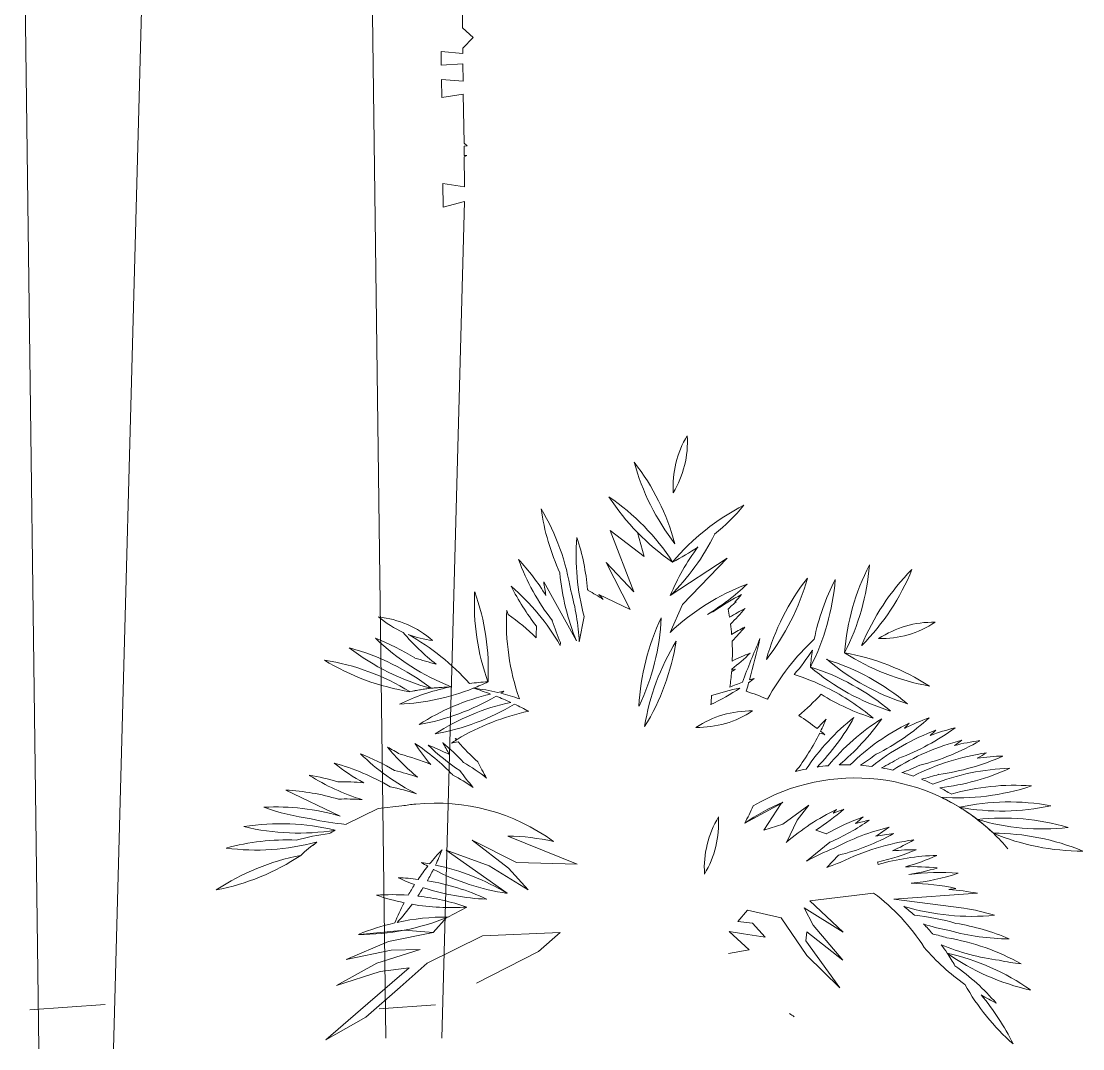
# Model space of a CAD drawing. Header units: millimetres. Extents: x -37049 to 129367, y 25385 to 90033.
# Drawn here: x 16007 to 17610, y 57028 to 58581 of the extents above; entities that cross this region are included whole.
import ezdxf

# ---------------------------------------------------------------- set-up
doc = ezdxf.new("R2010")
doc.units = ezdxf.units.MM
doc.header["$MEASUREMENT"] = 0
doc.layers.add('NCAY', color=3, linetype='Continuous', lineweight=13)

# ---------------------------------------------------------------- blocks, each defined once
blk = doc.blocks.new('A$C11AA285E')
at = {"ltscale": 0.7}
for p, q in [((0, 725), (51.4, 685.8)), ((35.5, 632.6), (0, 725)), ((51.4, 685.8), (41.1, 721.9)), ((-6.5, 676.5), (35.5, 632.6)), ((29.9, 605.5), (-6.5, 676.5)), ((90.6, 626.7), (176.6, 683)), ((176.6, 683), (109.3, 613)), ((-100.6, 647.4), (-51, 558.1)), ((-17.3, 628.5), (29.9, 605.5)), ((109.3, 613), (90.3, 570.8)), ((-47, 556.7), (-39.4, 595.1)), ((-75.8, 551.4), (-75.4, 555.8)), ((258.2, 312.5), (203, 282.6)), ((231.8, 272.1), (258.2, 312.5)), ((300, 309.9), (260.4, 281.2)), ((282.4, 287.1), (300, 309.9)), ((260.4, 281.2), (231.8, 272.1)), ((266, 253.6), (282.4, 287.1)), ((-208.7, 257), (-153.9, 214.8)), ((-141.7, 223.2), (-208.7, 257)), ((326.4, 266.4), (310.5, 272.3)), ((-248, 242.1), (-155.8, 176.7)), ((-183, 218.3), (-248, 242.1)), ((296.5, 225.5), (331.7, 253.9)), ((327.2, 215.6), (344.9, 234.2)), ((-124, 182.1), (-183, 218.3)), ((-153.9, 214.8), (-124, 182.1)), ((-50, 221), (-141.7, 223.2)), ((404.7, 220.2), (403.8, 224.1)), ((397.7, 177), (301.4, 165.4)), ((554.6, 176.8), (428.4, 167.9)), ((301.4, 165.4), (351.7, 117.8)), ((428.4, 167.9), (533.9, 154.4)), ((207.2, 151.5), (192.6, 134.3)), ((258.1, 139.7), (207.2, 151.5)), ((351.7, 117.8), (293.1, 154.6)), ((293.1, 154.6), (306.5, 128.5)), ((-267.4, 117.4), (-247, 140.8)), ((192.6, 134.3), (215, 131.7)), ((215, 131.7), (233.9, 110.2)), ((297.1, 82.5), (258.1, 139.7)), ((306.5, 128.5), (351.4, 75.9)), ((-311.5, 121), (-378.6, 114.5)), ((-335.2, 103.7), (-267.4, 117.4)), ((-267.4, 117.4), (-311.5, 121)), ((-193.1, 112.6), (-276.6, 70.9)), ((-75.6, 117.7), (-193.1, 112.6)), ((-108.7, 89), (-75.6, 117.7)), ((201.2, 115.4), (179.7, 118.8)), ((179.7, 118.8), (209.8, 91.3)), ((233.9, 110.2), (201.2, 115.4)), ((297, 118.7), (295.6, 104.8)), ((351.4, 75.9), (297, 118.7)), ((-399, 76.9), (-335.2, 103.7)), ((295.6, 104.8), (346.6, 34.1)), ((-331.2, 90.7), (-399, 76.9)), ((-352.9, 70.9), (-287, 91.8)), ((-287, 91.8), (-331.2, 90.7)), ((-202.3, 40.9), (-108.7, 89)), ((209.8, 91.3), (178.3, 85.6)), ((346.6, 34.1), (297.1, 82.5)), ((-413.5, 37.5), (-352.9, 70.9)), ((-377.5, 0.7), (-303.7, 64.3)), ((-303.7, 64.3), (-347.6, 58.4)), ((-276.6, 70.9), (-317.4, 35.1)), ((-347.6, 58.4), (-413.5, 37.5)), ((-317.4, 35.1), (-369.5, -10.4)), ((-429.6, -44.8), (-377.5, 0.7)), ((-369.5, -10.4), (-429.6, -44.8))]:
    blk.add_line(p, q, dxfattribs=at)
at = {"ltscale": 0.25}
for p, q in [((-490.4, 332.8), (-407.9, 293.5)), ((-399.2, 281.1), (-350.7, 305.1)), ((-350.7, 305.1), (-314.7, 308.8)), ((-50, 221), (-154.9, 263.3)), ((-245.2, 140.8), (-216.7, 156))]:
    blk.add_line(p, q, dxfattribs=at)
for centre, major_axis, start_param, end_param in [((243.3, 791.2), (148.6, 0), 2.596076, 3.204051), ((-32.1, 859), (148.6, 0.1), -0.546175, 0.0618), ((375.1, 920.6), (-351.4, 0.9), 0.268096, 0.662655), ((-241.5, 612.9), (351.4, 0.6), 0.263919, 0.658479), ((292.9, 967), (-351.4, 0.2), 0.575094, 0.969653), ((-200.9, 486.4), (351.4, 1.3), 0.570832, 0.965391), ((-406.7, 578.7), (351.4, 0.1), 0.157068, 0.534884), ((243.4, 807.2), (-351.4, 0.1), 0.141064, 0.429873), ((362.5, 450.7), (-351.4, 0.2), -1.095172, -0.700612), ((-66.7, 989.8), (351.3, 5.3), -0.893658, -0.716185), ((299.8, 686.5), (-351.4, 0.2), -0.07936, 0.263778), ((-384.5, 605.8), (351.4, 0.7), 0.083513, 0.312675), ((-156.9, 876), (351.4, 2.1), -0.795019, -0.468329), ((415, 491.6), (351.4, 0.3), 2.505328, 2.746199), ((-66.7, 989.8), (-351.3, 7.3), 2.066543, 2.193184), ((-396.2, 442.2), (-351.4, 0.7), 3.69668, 3.892221), ((190.8, 803.2), (-351.4, 0.4), 0.355429, 0.657672), ((273.9, 691.7), (351.4, 0.6), 3.227705, 3.529995), ((704.2, 513), (351.4, 0.1), 2.668741, 3.0633), ((41.1, 700.3), (351.4, 0.1), -0.472847, -0.078288), ((705.1, 418.6), (351.4, 0.2), 2.359459, 2.754018), ((130.3, 798.7), (351.4, 0.2), -0.782134, -0.387574), ((247.6, 694.1), (-248.4, 248.4), 0.918831, 0.97813), ((331.8, 315.7), (351.4, 1), 1.931477, 2.325854), ((-34.7, 899.2), (351.4, 1.2), -1.031827, -0.816112), ((574.5, 436.5), (-351.4, 0.3), -0.66333, -0.26877), ((-40.9, 746.6), (351.4, 0.4), -0.665255, -0.270695), ((-10.6, 678.6), (-351.4, 0.6), 2.670792, 3.065352), ((652.6, 491.3), (-351.4, 0.7), -0.470588, -0.196811), ((146, 614.6), (-351.4, 0.1), -0.05045, 0.344109), ((-535.7, 514.1), (351.4, 0), -0.050844, 0.343715), ((-380, 375.6), (-351.4, 0.2), 3.666188, 3.997755), ((165.1, 797.1), (-351.4, 1.7), 0.465644, 0.668742), ((-397.9, 538.6), (351.4, 0.2), 0.050826, 0.27376), ((240.8, 854.2), (248.4, 248.4), 3.0269, 3.032169), ((-201.8, 326.1), (-351.3, 3.6), 4.147529, 4.22248), ((251.4, 854.9), (-248.4, 248.4), 1.48554, 1.514413), ((358.3, 315.4), (351.2, 9), 2.018014, 2.153655), ((-69.6, 855.5), (248.4, 248.4), 4.750335, 4.794332), ((-69.6, 855.5), (-248.4, 248.4), 3.138842, 3.153714), ((-47.4, 876.4), (248.4, 248.4), 4.637589, 4.668825), ((309.6, 286.9), (248.4, 248.4), 1.132673, 1.138589), ((-365.9, 446.7), (-148.6, 0), 3.997558, 4.605533), ((-252.5, 706.7), (148.6, 0.3), 3.994966, 4.293009), ((194.4, 586.5), (-351.4, 0.2), -0.050267, 0.336304), ((-487.3, 485.9), (248.4, 248.4), 5.822868, 5.841529), ((-356.9, 311.1), (-351.4, 1.4), 3.944578, 4.101747), ((309.6, 286.9), (-248.4, 248.4), -0.337675, -0.303271), ((-167, 540.4), (-248.4, 248.4), 4.080354, 4.11566), ((363.5, 294.3), (351, 15.6), 1.99907, 2.074881), ((-64.5, 834.4), (-351.1, 14.3), 2.38772, 2.478798), ((239.5, 566.3), (248.4, 248.4), 2.315645, 2.366013), ((247.6, 694.1), (-351.4, 0), 0.304414, 0.404516), ((394.3, 442.5), (-351.4, 0.2), -0.44265, -0.048091), ((-274, 610.4), (-351.4, 0), 2.698273, 3.092832), ((-167, 540.4), (-248.4, 248.4), 4.005518, 4.050432), ((363.4, 266.3), (350.6, 23.6), 1.976412, 2.0418), ((-64.6, 806.4), (-351.3, 6.5), 2.374924, 2.456674), ((487.5, 437.8), (148.6, 0), 1.548767, 2.156742), ((408.5, 710.2), (148.6, 0), 4.690359, 5.298334), ((-481.7, 234.6), (-351.3, 5), 4.167259, 4.357317), ((-111.8, 815.9), (-351.4, 0.8), 0.809078, 1.197898), ((-45.4, 798.8), (351.4, 2.1), 3.841868, 4.038885), ((-475.1, 260.1), (351.4, 0.4), 0.726019, 1.065568), ((-252.5, 706.7), (148.6, 0.5), 4.344979, 4.602044), ((1986.5, -187.7), (1910.3, 106.1), 2.683645, 2.720814), ((-1635.2, 1004.5), (1913.2, 9.7), -0.272298, -0.238646), ((-485.5, 208.4), (351.4, 0.7), 0.911416, 1.305976), ((-179.6, 825.9), (351.4, 0), 4.055077, 4.449636), ((399, 374.2), (-351.4, 0.1), -0.549796, -0.155236), ((-247.7, 612.3), (-351.4, 0), 2.591608, 2.986167), ((-167, 540.4), (351.4, 0.4), -0.037076, 0.049013), ((546.5, 302.5), (-351.4, 0.3), -0.824532, -0.496086), ((237, 2289.5), (-1829.4, 155.3), 1.361385, 1.379706), ((-32.3, 792.9), (351.4, 1.9), -0.91497, -0.810265), ((338.8, 212.3), (351.3, 5.7), 1.925947, 2.010359), ((10.8, 735.9), (351.4, 0.7), -0.710042, -0.579026), ((652.6, 491.3), (-351.3, 3.8), -0.140518, -0.067191), ((35.5, 726.5), (248.4, 248.4), 4.904038, 4.905692), ((222.5, 194.4), (351.4, 0.5), 0.869532, 1.268327), ((554.4, 798.3), (351.4, 0.3), 4.007412, 4.406054), ((544.1, 835.8), (-351.4, 1.1), 1.00172, 1.396279), ((291.9, 194.5), (351.4, 0.7), 0.99677, 1.39133), ((-486.5, 182), (-351.4, 0.2), 4.162457, 4.557016), ((-248.1, 828.6), (-351.4, 0.5), 1.021671, 1.416231), ((-6.7, 807.3), (-248.4, 248.4), 2.927068, 2.946583), ((-167, 540.4), (-248.4, 248.4), 3.852379, 3.856272), ((257.3, 170.7), (-248.4, 248.4), -0.589569, -0.573504), ((528.6, 787.4), (351.4, 0.8), 4.010205, 4.404764), ((196.7, 183.6), (-351.4, 0.2), 4.012962, 4.407521), ((-167, 540.4), (351.4, 1.9), -0.153954, -0.087379), ((-3.5, 774.8), (248.4, 248.4), 4.576216, 4.606274), ((316, 164.2), (-248.4, 248.4), -0.500675, -0.479492), ((170.8, 172.7), (351.4, 2.2), 1.106824, 1.255636), ((-167.7, 145.3), (-351.4, 0.2), -1.350897, -1.126841), ((-335.5, 813.6), (-351.4, 0.2), 1.620121, 1.94572), ((-238.9, 186.1), (-302.2, 0.3), -1.552478, -1.357098), ((-238.9, 186.1), (302.2, 1.9), 1.670437, 1.777163), ((-238.9, 186.1), (302.2, 1.8), 1.582173, 1.670827), ((-167.7, 145.3), (-248.4, 248.4), -0.57661, -0.566176), ((-167.7, 145.3), (-351.4, 0), -1.521953, -1.442224), ((-238.9, 186.1), (213.7, 213.7), 0.677895, 0.679824), ((-335.5, 813.6), (-351, 14.9), 1.988613, 2.056362), ((-475.1, 260.1), (248.4, 248.4), 6.197876, 6.198687), ((-238.9, 186.1), (302.2, 3.2), 1.330252, 1.452637), ((-335.7, 60.2), (-445.5, 4.2), 4.366819, 4.42748), ((-98.9, 136.2), (-248.4, 248.4), -0.608855, -0.581553), ((-350.5, 777.7), (248.4, 248.4), 4.48231, 4.498093), ((0.3, 778.8), (-351.3, 4.7), 2.030195, 2.174421), ((264.2, 142.3), (-351.3, 3.8), -1.36405, -1.23763), ((316, 164.2), (248.4, 248.4), 1.123338, 1.18126), ((-1635.2, 1004.5), (1352.9, 1352.9), 5.221259, 5.228192), ((97.8, 147.7), (351.3, 2.9), 1.153433, 1.251465), ((170.8, 172.7), (351.4, 0.4), 0.869795, 1.108948), ((-98.9, 136.2), (-351.4, 0.4), -1.334172, -0.998489), ((-350.5, 777.7), (351.4, 0.2), -1.394954, -1.040508), ((-74.7, 122.2), (351.4, 0.8), 1.785547, 2.139701), ((-335.7, 60.2), (-445.3, 14.6), 4.315948, 4.370326), ((-238.9, 186.1), (-302.1, 5.7), 4.388596, 4.485316), ((-197.8, 496.1), (-248.4, 248.4), 3.829286, 3.868431), ((59, 714.6), (351.1, 13.7), -0.912626, -0.77963), ((502.8, 776.6), (-351.4, 0.7), 1.020034, 1.267358), ((-326.3, 763.6), (-351.4, 0.7), 1.749254, 2.115287), ((-50.5, 108.1), (351.4, 0), 1.779538, 2.111613), ((-335.7, 60.2), (-445.5, 4.1), 4.224603, 4.278938), ((211.6, 303.7), (-148.6, 0.3), 4.692735, 5.30071), ((132.6, 576.1), (-148.6, 0.3), 1.551152, 2.159127), ((97.8, 147.7), (-351.3, 8.3), 4.078885, 4.175443), ((587.1, 167.9), (-351.4, 0.9), -0.894871, -0.591503), ((573.2, 190.3), (-248.4, 248.4), -0.005299, 0.050915), ((60.1, 611.9), (351.4, 0.3), -0.769859, -0.503699), ((1.9, 575.7), (-248.4, 248.4), 3.473219, 3.530853), ((598.6, 144.1), (-351.4, 0.1), -1.003792, -0.696403), ((121.9, 641.7), (-351.4, 0.3), 2.261562, 2.53295), ((607.4, 119.2), (351.4, 1.2), 2.027404, 2.339769), ((244.4, 701.2), (-351.4, 1.7), 2.039532, 2.3176), ((601.4, 111.8), (351.3, 3), 1.909473, 2.025758), ((186.4, 664.7), (248.4, 248.4), 4.75108, 4.781473), ((1.9, 575.7), (-351.4, 1.2), 2.486729, 2.682595), ((429.8, 751.5), (-248.4, 248.4), 2.027706, 2.050831), ((97.8, 147.7), (-248.4, 248.4), -1.485321, -1.461805), ((613.5, 93.5), (351.4, 1), 1.921149, 2.239363), ((312.4, 709.7), (-351.3, 2.7), 1.937226, 2.213661), ((604.6, 85.6), (-351.2, 9.9), -1.301995, -1.189889), ((253.1, 680.8), (248.4, 248.4), 4.641345, 4.674747), ((-490.3, 111.1), (-351.4, 0.3), 3.912006, 4.124547), ((-2.7, 598), (351.4, 0.7), 3.727121, 3.840722), ((-478.3, 134.6), (-351.3, 5.5), 3.908928, 4.032518), ((58.4, 566.9), (-248.4, 248.4), 1.266167, 1.32492), ((-50.5, 108.1), (248.4, 248.4), 1.330048, 1.356501), ((-302.1, 749.6), (248.4, 248.4), 4.103534, 4.133705), ((-395, 98.4), (248.4, 248.4), 0.300858, 0.310693), ((33.9, 637.6), (248.4, 248.4), 3.057726, 3.066232), ((33.9, 637.6), (351.3, 8.2), 3.839239, 3.959672), ((616.9, 67.3), (351.4, 0.1), 1.817009, 2.141855), ((381, 710.8), (-351.4, 1.6), 1.824693, 2.103835), ((321, 689.6), (248.4, 248.4), 4.529444, 4.568021), ((605, 59.2), (-351.4, 1.7), -1.432025, -1.321912), ((-506.3, 60.8), (-351.3, 2.8), 4.180723, 4.345086), ((-133, 640), (351.4, 0.9), 3.940014, 4.238459), ((-499.6, 86.4), (-348.8, 42.2), 4.287638, 4.35063), ((-66.7, 622.5), (-351.3, 4.9), 0.708229, 0.891587), ((-405.3, 46.6), (-351.4, 0.3), 4.321724, 4.460762), ((-401.5, 72.8), (351.2, 9.6), 1.075625, 1.175503), ((-32.5, 654.7), (351.4, 1), 3.947025, 4.121731), ((186.4, 664.7), (351, 15.3), -1.037551, -0.955174), ((617.4, 40.9), (-351.4, 0.5), -1.429594, -1.097424), ((389.6, 691.2), (-248.4, 248.4), 2.844587, 2.890499), ((-510.3, 34.7), (351.4, 0.3), 1.039811, 1.301419), ((-200.8, 650.3), (351.4, 0.2), 4.048679, 4.201466), ((-401.5, 72.8), (351.3, 3.7), 0.903145, 1.022634), ((115.7, 529.4), (351.1, 13.3), 3.556658, 3.636473), ((370, 48.5), (302.6, 0), 0.808896, 2.106158), ((357.6, 68.7), (-213.7, 213.7), -0.691018, -0.636122), ((357.6, 68.7), (213.7, 213.7), 0.77001, 0.825428), ((357.6, 68.7), (-213.7, 213.7), -0.909387, -0.853106), ((253.1, 680.8), (-351.2, 10), 2.061728, 2.146082), ((321, 689.6), (-351.3, 8.5), 1.942296, 2.025409), ((449.2, 704.7), (351.4, 0.5), -1.437253, -1.150591), ((602.6, 32.9), (351.4, 1), 1.594995, 1.705386), ((-511.4, 8.3), (351.4, 0.4), 1.281138, 1.407693), ((-269.2, 653.4), (-351.4, 2), 1.019984, 1.270774), ((-406.2, 20.2), (-351.4, 0.3), 4.379836, 4.482252), ((-405.3, 46.6), (351.2, 10.9), 0.94076, 1.043048), ((58.4, 566.9), (351.1, 14.2), 3.722737, 3.815024), ((357.6, 68.7), (213.7, 213.7), 0.990713, 1.04538), ((357.6, 68.7), (213.7, 213.7), 0.553968, 0.611506), ((357.6, 68.7), (-213.7, 213.7), -1.123128, -1.063877), ((389.6, 691.2), (351.3, 2.9), -1.348018, -1.269791), ((615.2, 14.5), (351.4, 0.2), 1.603281, 1.943372), ((457.9, 685.4), (351.4, 0), -1.456772, -1.143226), ((-404.4, -6.1), (351.4, 0.5), 1.478158, 1.58955), ((-404.4, -6.1), (351.3, 4.4), 1.234394, 1.352527), ((357.6, 68.7), (-213.7, 213.7), -1.228312, -1.166825), ((525.2, 672.4), (351.4, 0.1), 4.638455, 5.033014), ((610.1, -11.4), (351.4, 0.4), 1.496085, 1.844597), ((-509.7, -18.1), (-351.4, 0.1), 4.427047, 4.657683), ((357.6, 68.7), (-213.7, 213.7), -1.332415, -1.268098), ((369.9, 48.9), (-301.9, 13), 4.20639, 4.313116), ((-505.2, -44.1), (351.4, 0.5), 1.288761, 1.621004), ((-405.2, 637.7), (-351.4, 0.2), 1.228281, 1.438191), ((-399.7, -32.1), (-351.4, 0.8), 4.644277, 4.746055), ((-263.8, 10.9), (-213.7, 213.7), -0.685318, -0.616206), ((-263.8, 10.9), (-302.2, 0), 4.082059, 4.812508), ((376.7, 35.3), (302.2, 2.5), 1.956739, 2.174838), ((-106.8, 448.3), (351.2, 10.9), -0.522011, -0.439342), ((475.3, 36.2), (248.4, 248.4), 1.442884, 1.451461), ((602.3, -36.6), (351.4, 0), 1.390312, 1.784872), ((590.7, 652.4), (351.4, 0.1), 4.531761, 4.926321), ((369.9, 48.9), (302.1, 8.8), 0.885902, 0.992628), ((-370.5, 631.2), (-351.4, 1.3), 1.340939, 1.492752), ((290.6, 215.1), (148.6, 0), 2.596101, 3.204076), ((15.1, 282.9), (148.6, 0), -0.545491, 0.062484), ((495.2, -12.6), (351.4, 1.5), 2.019068, 2.277422), ((122, 568.8), (351.3, 4.4), -1.017141, -0.867618), ((501.2, -38.4), (351.4, 1.4), 1.912835, 2.087682), ((463.5, -29.7), (248.4, 248.4), 1.10657, 1.154287), ((78.3, 536), (-248.4, 248.4), 3.182854, 3.203365), ((145, 551.5), (248.4, 248.4), 4.624058, 4.667436), ((591.9, -60.9), (351.4, 0.1), 1.283334, 1.677894), ((-498, -69.5), (351.4, 0.1), 1.334314, 1.728873), ((-471.2, 619.1), (351.4, 0.1), 4.476006, 4.870566), ((190.2, 575.5), (351.4, 0.7), -1.158344, -0.963825), ((504.4, -64.6), (351.3, 2.4), 1.803015, 2.056664), ((466, -56), (351.1, 12.6), 1.749461, 1.809919), ((213.1, 559.9), (-351, 15.8), 2.179453, 2.249605), ((369.9, 48.9), (-301.5, 20.4), 4.017432, 4.124158), ((653.7, 625.4), (-351.4, 0.1), 1.283814, 1.678373), ((-488.1, -94), (-351.4, 0.1), 4.673966, 4.977734), ((-382.2, -81.9), (-351.3, 4.2), -1.438468, -1.292918), ((-263.8, 10.9), (213.7, 213.7), 1.312381, 1.345596), ((-161.6, -88), (351.4, 0.3), 1.3519, 1.550606), ((258.7, 574.9), (351.4, 0.6), -1.324789, -1.070339), ((504.7, -91), (-351.4, 0.1), -1.438215, -1.108793), ((465.7, -82.4), (-351.3, 5.4), -1.4478, -1.369706), ((281.6, 561), (351.3, 2.5), -1.153027, -1.0508), ((369.9, 48.9), (301.8, 15.6), 0.649805, 0.75653), ((713.5, 591.9), (-351.4, 0), 1.176979, 1.571539), ((578.9, -83.9), (351.4, 0.1), 1.176758, 1.571318), ((-534.8, 593.5), (-351.4, 0.2), 1.441888, 1.832118), ((-263.8, 10.9), (-302.1, 8), -0.908244, -0.803865), ((-263.8, 10.9), (-302.1, 6.9), -0.911825, -0.807446), ((-433.9, 605.2), (248.4, 248.4), 3.897619, 3.900176), ((0, 0), (351.3, 2.5), 2.372709, 2.453851), ((-582.1, 368.7), (-351.3, 6.5), 2.721065, 2.792785), ((465.7, -82.4), (-351.2, 8.9), -1.173946, -1.043174), ((326.8, 566.9), (351.4, 0.4), -1.351106, -1.176486), ((462.6, -108.7), (-351.4, 0.4), -1.568522, -1.466399), ((-401, -111), (351.4, 0.5), 1.760203, 2.154762), ((-661.8, 526.8), (351.4, 0.5), -1.381508, -0.986949), ((502.2, -117.3), (351.4, 0.6), 1.59479, 1.850418), ((349.9, 554.7), (-351.3, 4.8), 1.861663, 2.004639), ((0, 0), (349.6, 35.2), 2.373281, 2.443184), ((-104.4, 524.3), (248.4, 248.4), 3.385647, 3.417256), ((-336.8, -124.4), (-248.4, 248.4), -0.967993, -0.932182), ((-582.1, 368.7), (-248.4, 248.4), 3.412293, 3.4677), ((-104.4, 524.3), (351.4, 0.5), 4.229355, 4.56432), ((-336.8, -124.4), (-351.4, 1.2), 4.174431, 4.507249), ((462.6, -108.7), (351.2, 11.9), 1.868735, 1.932571), ((456.7, -134.4), (-351.4, 0.9), 4.609243, 4.745246), ((393.7, 551.8), (351.4, 1.3), -1.410244, -1.285698), ((497, -143.2), (-351.4, 0.3), 4.632127, 4.844023), ((-172.7, 519), (-351.2, 11.1), 1.167693, 1.245018), ((-334.8, -150.7), (351.3, 5.4), 1.428627, 1.515235), ((-334.8, -150.7), (-351.4, 0.3), 4.278589, 4.546069), ((417.1, 541.2), (-351.4, 1.3), 1.681739, 1.887939), ((0, 0), (-248.4, 248.4), 0.214474, 0.267911), ((-582.1, 368.7), (248.4, 248.4), 4.905247, 4.948486), ((-172.7, 519), (351.4, 0.8), 4.392627, 4.670184), ((448.1, -159.4), (351.4, 0.2), 1.357847, 1.551447), ((458.5, 529.6), (-248.4, 248.4), 2.507374, 2.538298), ((489, -168.4), (-351.4, 0.3), 4.525382, 4.649231), ((-329.9, -176.7), (-351.4, 0.2), 4.643197, 4.77975), ((-240.1, 506.5), (351.3, 2.6), 4.377127, 4.500437), ((0, 0), (-351.2, 9.2), -0.454727, -0.358783), ((-329.9, -176.7), (-351.4, 1.3), 4.388127, 4.604221), ((-582.1, 368.7), (351.2, 11.5), -0.768991, -0.668116), ((-240.1, 506.5), (-351.4, 0.1), 1.401877, 1.637854), ((257.3, -81.1), (-213.7, 213.7), -1.517756, -1.448512), ((545.3, 493.3), (-351.4, 0), 1.276434, 1.670994), ((478.4, -192.6), (351.4, 0.1), 1.276123, 1.411937), ((-378.6, 465.9), (-351.4, 0.1), 1.565832, 1.960391), ((-247, -210.5), (351.4, 1.5), 1.792332, 1.955985), ((-247, -210.5), (351.4, 0.8), 1.563289, 1.78289), ((423.2, -205.9), (-351.4, 0.7), 4.42893, 4.611248), ((257.3, -81.1), (-213.7, 213.7), 4.634432, 4.701954), ((257.3, -81.1), (213.7, 213.7), 6.205228, 6.272751), ((579.4, 465.3), (-351.4, 1.5), 1.268122, 1.383457), ((465.3, -215.5), (-351.4, 1.1), 4.314263, 4.553029), ((407.2, -226.9), (-351.3, 2.5), 4.427118, 4.490281), ((604.8, 459.3), (351.4, 0), 4.446208, 4.705666), ((257.3, -81.1), (213.7, 213.7), 6.085292, 6.136345), ((633.9, 423.8), (351.4, 0.2), 4.320622, 4.579222), ((449.8, -236.9), (351.4, 0.6), 1.061188, 1.401514), ((739.4, 325.3), (-351.4, 0.1), 0.715813, 0.952132), ((257.3, -81.1), (-302.1, 5.9), 3.673558, 3.748573), ((711.4, 373.4), (351.4, 1.1), 4.094683, 4.489243), ((432.1, -256.5), (351.4, 0.6), 0.954489, 1.349048), ((317.9, -219.9), (-351.4, 1.6), 3.861646, 4.101959), ((660.4, 419.2), (-351.4, 1.7), 1.366466, 1.462316), ((841.2, 212.4), (351.4, 0.8), 3.654853, 3.986624), ((292.6, -204.7), (-351.3, 3.1), 3.603263, 3.855711), ((739.4, 325.3), (-350.9, 18.3), 1.087815, 1.162185), ((466.6, 286.5), (-248.4, 248.4), 1.764898, 1.788674)]:
    blk.add_ellipse(centre, major_axis=major_axis, ratio=1, start_param=start_param, end_param=end_param, dxfattribs=at)
at = {"ltscale": 0.7}
blk.add_ellipse((218.6, -66.4), major_axis=(-302.2, 0.6), ratio=1, start_param=3.706334, end_param=4.079874, dxfattribs=at)
blk = doc.blocks.new('A$C31BE79CC')
at = {"ltscale": 0.25}
for p, q in [((35.1, 2750.3), (0, 0)), ((-151, 0), (-211.5, 2248.3)), ((-853.5, 2057.2), (-851, 2239.4)), ((-672.6, 2084.1), (-698.9, 21.4)), ((-875.3, 2038), (-853.5, 2057.2)), ((-854.1, 2016.6), (-875.3, 2038)), ((-854.2, 2005.5), (-854.1, 2016.6)), ((-854.2, 2005.5), (-810.5, 2009.4)), ((-810.5, 2009.4), (-810.8, 1982.1)), ((-855, 1949.9), (-854.5, 1984.7)), ((-810.8, 1982.1), (-854.5, 1984.7)), ((-855, 1949.9), (-811.3, 1953.1)), ((-811.3, 1953.1), (-811.8, 1917.1)), ((-856.7, 1825.2), (-855.3, 1923.8)), ((-811.8, 1917.1), (-855.3, 1923.8)), ((-863.3, 1819.7), (-856.7, 1825.2)), ((-856.8, 1819), (-863.3, 1819.7)), ((-857, 1800), (-856.8, 1819)), ((-862.2, 1799.8), (-857, 1800)), ((-857.1, 1797.5), (-862.2, 1799.8)), ((-857.9, 1741.9), (-857.1, 1797.5)), ((-857.8, 1736.7), (-857.9, 1741.9)), ((-857.8, 1736.7), (-814.2, 1743.6)), ((-814.2, 1743.6), (-814.9, 1695.6)), ((-812.2, 21.4), (-857.6, 1707.6)), ((-814.9, 1695.6), (-857.6, 1707.6)), ((-799.4, 88.5), (-685.5, 80.2)), ((-685.5, 80.2), (-799.4, 88.5)), ((-134, 89.5), (17.9, 78.5)), ((17.9, 78.5), (-134, 89.5))]:
    blk.add_line(p, q, dxfattribs=at)

msp = doc.modelspace()

# ---------------------------------------------------------------- block references
at = {"layer": 'NCAY', "ltscale": 100, "xscale": -0.75, "yscale": 0.75, "zscale": 0.75}
msp.add_blockref('A$C31BE79CC', (16033, 57027.7), dxfattribs=at)
at = {"layer": 'NCAY', "ltscale": 100}
msp.add_blockref('A$C11AA285E', (16896.5, 57085.9), dxfattribs=at)

doc.saveas('drawing.dxf')
